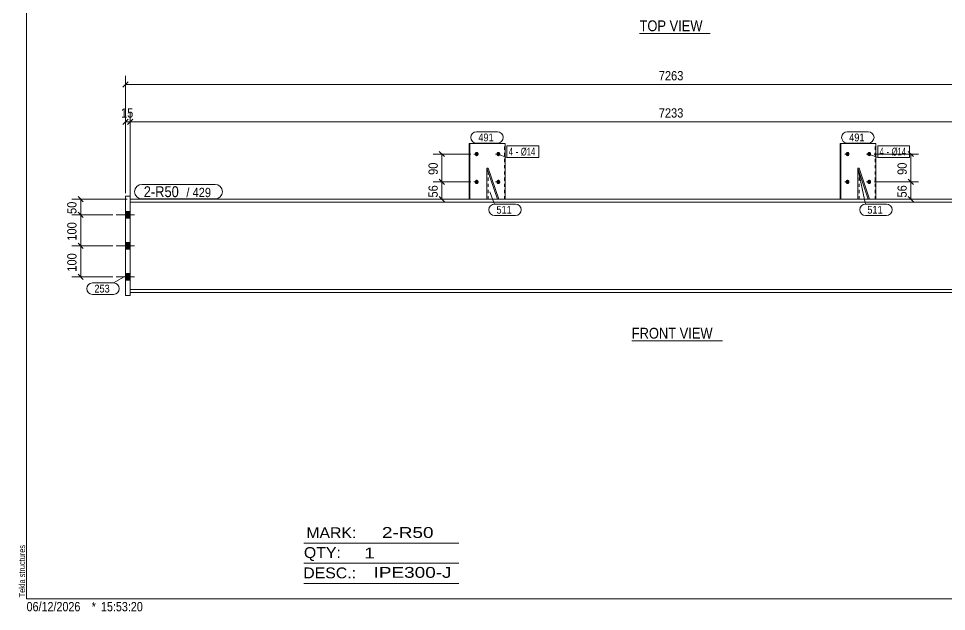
# Model space of a CAD drawing. Header units: millimetres. Extents: x 2 to 579, y 1 to 405.
# Drawn here: x 2.4 to 301.9, y 1 to 192.1 of the extents above; entities that cross this region are included whole.
import ezdxf

# ---------------------------------------------------------------- set-up
doc = ezdxf.new("R2010")
doc.units = ezdxf.units.MM
doc.linetypes.add('XKITLINE00', pattern=[0])
doc.linetypes.add('XKITLINE01', pattern=[4, 1, -1, 1, -1])
for name, color, linetype, lineweight in [('Bolt', 3, 'Continuous', 0), ('BoltMark', 7, 'Continuous', 0), ('Dimensions', 7, 'Continuous', 0), ('DrawingSheet', 5, 'Continuous', 0), ('OtherObjectType', 7, 'Continuous', 0), ('Part', 2, 'Continuous', 0), ('PartMark', 7, 'Continuous', 0)]:
    doc.layers.add(name, color=color, linetype=linetype, lineweight=lineweight)
doc.styles.add('ARIAL', font='ARIAL.TTF')
doc.styles.add('ARIAL_NARROW', font='ARIALN.TTF')

# ---------------------------------------------------------------- blocks, each defined once
blk = doc.blocks.new('*A2')
at = {"layer": 'Bolt'}
for points in [[(38.45, 127.75), (36.95, 127.75), (36.95, 129.95), (38.45, 129.95)], [(38.45, 127.75), (36.95, 127.75), (36.95, 129.95), (38.45, 129.95)], [(38.45, 117.75), (36.95, 117.75), (36.95, 119.95), (38.45, 119.95)], [(38.45, 117.75), (36.95, 117.75), (36.95, 119.95), (38.45, 119.95)], [(38.45, 107.75), (36.95, 107.75), (36.95, 109.95), (38.45, 109.95)], [(38.45, 107.75), (36.95, 107.75), (36.95, 109.95), (38.45, 109.95)]]:
    blk.add_hatch(color=3, dxfattribs=at).paths.add_polyline_path(points, flags=17)
at = {"layer": 'Bolt', "color": 3, "linetype": 'XKITLINE00', "lineweight": 0}
for p, q in [((33.85, 128.85), (39.85, 128.85)), ((33.85, 128.85), (39.85, 128.85)), ((36.95, 129.95), (38.45, 129.95)), ((36.95, 129.95), (38.45, 129.95)), ((36.95, 127.75), (38.45, 127.75)), ((36.95, 127.75), (38.45, 127.75)), ((36.95, 119.95), (38.45, 119.95)), ((36.95, 119.95), (38.45, 119.95)), ((33.85, 118.85), (39.85, 118.85)), ((33.85, 118.85), (39.85, 118.85)), ((36.95, 117.75), (38.45, 117.75)), ((36.95, 117.75), (38.45, 117.75)), ((33.85, 108.85), (39.85, 108.85)), ((33.85, 108.85), (39.85, 108.85)), ((36.95, 109.95), (38.45, 109.95)), ((36.95, 109.95), (38.45, 109.95)), ((36.95, 107.75), (38.45, 107.75)), ((36.95, 107.75), (38.45, 107.75))]:
    blk.add_line(p, q, dxfattribs=at)
blk = doc.blocks.new('*A3')
at = {"layer": 'Bolt'}
for points in [[(269.38, 148.48), (269.38, 148.52), (269.38, 148.55), (269.39, 148.59), (269.39, 148.62), (269.4, 148.65), (269.41, 148.69), (269.42, 148.72), (269.43, 148.75), (269.45, 148.78), (269.46, 148.81), (269.48, 148.84), (269.5, 148.87), (269.51, 148.89), (269.53, 148.92), (269.55, 148.95), (269.58, 148.97), (269.6, 148.99), (269.62, 149.01), (269.65, 149.03), (269.67, 149.05), (269.7, 149.07), (269.73, 149.08), (269.75, 149.1), (269.78, 149.11), (269.81, 149.12), (269.84, 149.13), (269.87, 149.14), (269.9, 149.14), (269.93, 149.15), (269.96, 149.15), (269.99, 149.15), (270.02, 149.15), (270.05, 149.15), (270.08, 149.14), (270.11, 149.14), (270.14, 149.13), (270.17, 149.12), (270.19, 149.11), (270.22, 149.1), (270.25, 149.08), (270.28, 149.07), (270.3, 149.05), (270.33, 149.03), (270.35, 149.01), (270.38, 148.99), (270.4, 148.97), (270.42, 148.95), (270.44, 148.92), (270.46, 148.89), (270.48, 148.87), (270.5, 148.84), (270.51, 148.81), (270.53, 148.78), (270.54, 148.75), (270.55, 148.72), (270.56, 148.69), (270.57, 148.65), (270.58, 148.62), (270.59, 148.59), (270.59, 148.55), (270.6, 148.52), (270.6, 148.48), (270.6, 148.45), (270.6, 148.42), (270.6, 148.38), (270.59, 148.35), (270.59, 148.31), (270.58, 148.28), (270.57, 148.25), (270.56, 148.21), (270.55, 148.18), (270.54, 148.15), (270.53, 148.12), (270.51, 148.09), (270.5, 148.06), (270.48, 148.03), (270.46, 148.01), (270.44, 147.98), (270.42, 147.96), (270.4, 147.93), (270.38, 147.91), (270.35, 147.89), (270.33, 147.87), (270.3, 147.85), (270.28, 147.83), (270.25, 147.82), (270.22, 147.8), (270.19, 147.79), (270.17, 147.78), (270.14, 147.77), (270.11, 147.76), (270.08, 147.76), (270.05, 147.75), (270.02, 147.75), (269.99, 147.75), (269.96, 147.75), (269.93, 147.75), (269.9, 147.76), (269.87, 147.76), (269.84, 147.77), (269.81, 147.78), (269.78, 147.79), (269.75, 147.8), (269.73, 147.82), (269.7, 147.83), (269.67, 147.85), (269.65, 147.87), (269.62, 147.89), (269.6, 147.91), (269.58, 147.93), (269.55, 147.96), (269.53, 147.98), (269.51, 148.01), (269.5, 148.03), (269.48, 148.06), (269.46, 148.09), (269.45, 148.12), (269.43, 148.15), (269.42, 148.18), (269.41, 148.21), (269.4, 148.25), (269.39, 148.28), (269.39, 148.31), (269.38, 148.35), (269.38, 148.38), (269.38, 148.42), (269.38, 148.45)], [(276.37, 148.48), (276.37, 148.52), (276.38, 148.55), (276.38, 148.59), (276.39, 148.62), (276.4, 148.65), (276.41, 148.69), (276.42, 148.72), (276.43, 148.75), (276.44, 148.78), (276.46, 148.81), (276.47, 148.84), (276.49, 148.87), (276.51, 148.89), (276.53, 148.92), (276.55, 148.95), (276.57, 148.97), (276.59, 148.99), (276.62, 149.01), (276.64, 149.03), (276.67, 149.05), (276.69, 149.07), (276.72, 149.08), (276.75, 149.1), (276.78, 149.11), (276.8, 149.12), (276.83, 149.13), (276.86, 149.14), (276.89, 149.14), (276.92, 149.15), (276.95, 149.15), (276.98, 149.15), (277.01, 149.15), (277.04, 149.15), (277.07, 149.14), (277.1, 149.14), (277.13, 149.13), (277.16, 149.12), (277.19, 149.11), (277.22, 149.1), (277.24, 149.08), (277.27, 149.07), (277.3, 149.05), (277.32, 149.03), (277.35, 149.01), (277.37, 148.99), (277.39, 148.97), (277.42, 148.95), (277.44, 148.92), (277.46, 148.89), (277.47, 148.87), (277.49, 148.84), (277.51, 148.81), (277.52, 148.78), (277.54, 148.75), (277.55, 148.72), (277.56, 148.69), (277.57, 148.65), (277.58, 148.62), (277.58, 148.59), (277.59, 148.55), (277.59, 148.52), (277.59, 148.48), (277.59, 148.45), (277.59, 148.42), (277.59, 148.38), (277.59, 148.35), (277.58, 148.31), (277.58, 148.28), (277.57, 148.25), (277.56, 148.21), (277.55, 148.18), (277.54, 148.15), (277.52, 148.12), (277.51, 148.09), (277.49, 148.06), (277.47, 148.03), (277.46, 148.01), (277.44, 147.98), (277.42, 147.96), (277.39, 147.93), (277.37, 147.91), (277.35, 147.89), (277.32, 147.87), (277.3, 147.85), (277.27, 147.83), (277.24, 147.82), (277.22, 147.8), (277.19, 147.79), (277.16, 147.78), (277.13, 147.77), (277.1, 147.76), (277.07, 147.76), (277.04, 147.75), (277.01, 147.75), (276.98, 147.75), (276.95, 147.75), (276.92, 147.75), (276.89, 147.76), (276.86, 147.76), (276.83, 147.77), (276.8, 147.78), (276.78, 147.79), (276.75, 147.8), (276.72, 147.82), (276.69, 147.83), (276.67, 147.85), (276.64, 147.87), (276.62, 147.89), (276.59, 147.91), (276.57, 147.93), (276.55, 147.96), (276.53, 147.98), (276.51, 148.01), (276.49, 148.03), (276.47, 148.06), (276.46, 148.09), (276.44, 148.12), (276.43, 148.15), (276.42, 148.18), (276.41, 148.21), (276.4, 148.25), (276.39, 148.28), (276.38, 148.31), (276.38, 148.35), (276.37, 148.38), (276.37, 148.42), (276.37, 148.45)], [(269.38, 139.48), (269.38, 139.52), (269.38, 139.55), (269.39, 139.59), (269.39, 139.62), (269.4, 139.65), (269.41, 139.69), (269.42, 139.72), (269.43, 139.75), (269.45, 139.78), (269.46, 139.81), (269.48, 139.84), (269.5, 139.87), (269.51, 139.89), (269.53, 139.92), (269.55, 139.95), (269.58, 139.97), (269.6, 139.99), (269.62, 140.01), (269.65, 140.03), (269.67, 140.05), (269.7, 140.07), (269.73, 140.08), (269.75, 140.1), (269.78, 140.11), (269.81, 140.12), (269.84, 140.13), (269.87, 140.14), (269.9, 140.14), (269.93, 140.15), (269.96, 140.15), (269.99, 140.15), (270.02, 140.15), (270.05, 140.15), (270.08, 140.14), (270.11, 140.14), (270.14, 140.13), (270.17, 140.12), (270.19, 140.11), (270.22, 140.1), (270.25, 140.08), (270.28, 140.07), (270.3, 140.05), (270.33, 140.03), (270.35, 140.01), (270.38, 139.99), (270.4, 139.97), (270.42, 139.95), (270.44, 139.92), (270.46, 139.89), (270.48, 139.87), (270.5, 139.84), (270.51, 139.81), (270.53, 139.78), (270.54, 139.75), (270.55, 139.72), (270.56, 139.69), (270.57, 139.65), (270.58, 139.62), (270.59, 139.59), (270.59, 139.55), (270.6, 139.52), (270.6, 139.48), (270.6, 139.45), (270.6, 139.42), (270.6, 139.38), (270.59, 139.35), (270.59, 139.31), (270.58, 139.28), (270.57, 139.25), (270.56, 139.21), (270.55, 139.18), (270.54, 139.15), (270.53, 139.12), (270.51, 139.09), (270.5, 139.06), (270.48, 139.03), (270.46, 139.01), (270.44, 138.98), (270.42, 138.96), (270.4, 138.93), (270.38, 138.91), (270.35, 138.89), (270.33, 138.87), (270.3, 138.85), (270.28, 138.83), (270.25, 138.82), (270.22, 138.8), (270.19, 138.79), (270.17, 138.78), (270.14, 138.77), (270.11, 138.76), (270.08, 138.76), (270.05, 138.75), (270.02, 138.75), (269.99, 138.75), (269.96, 138.75), (269.93, 138.75), (269.9, 138.76), (269.87, 138.76), (269.84, 138.77), (269.81, 138.78), (269.78, 138.79), (269.75, 138.8), (269.73, 138.82), (269.7, 138.83), (269.67, 138.85), (269.65, 138.87), (269.62, 138.89), (269.6, 138.91), (269.58, 138.93), (269.55, 138.96), (269.53, 138.98), (269.51, 139.01), (269.5, 139.03), (269.48, 139.06), (269.46, 139.09), (269.45, 139.12), (269.43, 139.15), (269.42, 139.18), (269.41, 139.21), (269.4, 139.25), (269.39, 139.28), (269.39, 139.31), (269.38, 139.35), (269.38, 139.38), (269.38, 139.42), (269.38, 139.45)], [(276.37, 139.48), (276.37, 139.52), (276.38, 139.55), (276.38, 139.59), (276.39, 139.62), (276.4, 139.65), (276.41, 139.69), (276.42, 139.72), (276.43, 139.75), (276.44, 139.78), (276.46, 139.81), (276.47, 139.84), (276.49, 139.87), (276.51, 139.89), (276.53, 139.92), (276.55, 139.95), (276.57, 139.97), (276.59, 139.99), (276.62, 140.01), (276.64, 140.03), (276.67, 140.05), (276.69, 140.07), (276.72, 140.08), (276.75, 140.1), (276.78, 140.11), (276.8, 140.12), (276.83, 140.13), (276.86, 140.14), (276.89, 140.14), (276.92, 140.15), (276.95, 140.15), (276.98, 140.15), (277.01, 140.15), (277.04, 140.15), (277.07, 140.14), (277.1, 140.14), (277.13, 140.13), (277.16, 140.12), (277.19, 140.11), (277.22, 140.1), (277.24, 140.08), (277.27, 140.07), (277.3, 140.05), (277.32, 140.03), (277.35, 140.01), (277.37, 139.99), (277.39, 139.97), (277.42, 139.95), (277.44, 139.92), (277.46, 139.89), (277.47, 139.87), (277.49, 139.84), (277.51, 139.81), (277.52, 139.78), (277.54, 139.75), (277.55, 139.72), (277.56, 139.69), (277.57, 139.65), (277.58, 139.62), (277.58, 139.59), (277.59, 139.55), (277.59, 139.52), (277.59, 139.48), (277.59, 139.45), (277.59, 139.42), (277.59, 139.38), (277.59, 139.35), (277.58, 139.31), (277.58, 139.28), (277.57, 139.25), (277.56, 139.21), (277.55, 139.18), (277.54, 139.15), (277.52, 139.12), (277.51, 139.09), (277.49, 139.06), (277.47, 139.03), (277.46, 139.01), (277.44, 138.98), (277.42, 138.96), (277.39, 138.93), (277.37, 138.91), (277.35, 138.89), (277.32, 138.87), (277.3, 138.85), (277.27, 138.83), (277.24, 138.82), (277.22, 138.8), (277.19, 138.79), (277.16, 138.78), (277.13, 138.77), (277.1, 138.76), (277.07, 138.76), (277.04, 138.75), (277.01, 138.75), (276.98, 138.75), (276.95, 138.75), (276.92, 138.75), (276.89, 138.76), (276.86, 138.76), (276.83, 138.77), (276.8, 138.78), (276.78, 138.79), (276.75, 138.8), (276.72, 138.82), (276.69, 138.83), (276.67, 138.85), (276.64, 138.87), (276.62, 138.89), (276.59, 138.91), (276.57, 138.93), (276.55, 138.96), (276.53, 138.98), (276.51, 139.01), (276.49, 139.03), (276.47, 139.06), (276.46, 139.09), (276.44, 139.12), (276.43, 139.15), (276.42, 139.18), (276.41, 139.21), (276.4, 139.25), (276.39, 139.28), (276.38, 139.31), (276.38, 139.35), (276.37, 139.38), (276.37, 139.42), (276.37, 139.45)]]:
    blk.add_hatch(color=3, dxfattribs=at).paths.add_polyline_path(points, flags=17)
at = {"layer": 'Bolt', "color": 3, "linetype": 'XKITLINE00', "lineweight": 0}
for p, q in [((270.55, 148.45), (269.09, 148.45)), ((277.55, 148.45), (276.09, 148.45)), ((270.55, 139.45), (269.09, 139.45)), ((277.55, 139.45), (276.09, 139.45))]:
    blk.add_line(p, q, dxfattribs=at)
blk = doc.blocks.new('*A4')
at = {"layer": 'Bolt'}
for points in [[(149.67, 148.48), (149.67, 148.52), (149.67, 148.55), (149.68, 148.59), (149.68, 148.62), (149.69, 148.65), (149.7, 148.69), (149.71, 148.72), (149.73, 148.75), (149.74, 148.78), (149.75, 148.81), (149.77, 148.84), (149.79, 148.87), (149.81, 148.89), (149.83, 148.92), (149.85, 148.95), (149.87, 148.97), (149.89, 148.99), (149.91, 149.01), (149.94, 149.03), (149.96, 149.05), (149.99, 149.07), (150.02, 149.08), (150.04, 149.1), (150.07, 149.11), (150.1, 149.12), (150.13, 149.13), (150.16, 149.14), (150.19, 149.14), (150.22, 149.15), (150.25, 149.15), (150.28, 149.15), (150.31, 149.15), (150.34, 149.15), (150.37, 149.14), (150.4, 149.14), (150.43, 149.13), (150.46, 149.12), (150.48, 149.11), (150.51, 149.1), (150.54, 149.08), (150.57, 149.07), (150.59, 149.05), (150.62, 149.03), (150.64, 149.01), (150.67, 148.99), (150.69, 148.97), (150.71, 148.95), (150.73, 148.92), (150.75, 148.89), (150.77, 148.87), (150.79, 148.84), (150.8, 148.81), (150.82, 148.78), (150.83, 148.75), (150.84, 148.72), (150.85, 148.69), (150.86, 148.65), (150.87, 148.62), (150.88, 148.59), (150.88, 148.55), (150.89, 148.52), (150.89, 148.48), (150.89, 148.45), (150.89, 148.42), (150.89, 148.38), (150.88, 148.35), (150.88, 148.31), (150.87, 148.28), (150.86, 148.25), (150.85, 148.21), (150.84, 148.18), (150.83, 148.15), (150.82, 148.12), (150.8, 148.09), (150.79, 148.06), (150.77, 148.03), (150.75, 148.01), (150.73, 147.98), (150.71, 147.96), (150.69, 147.93), (150.67, 147.91), (150.64, 147.89), (150.62, 147.87), (150.59, 147.85), (150.57, 147.83), (150.54, 147.82), (150.51, 147.8), (150.48, 147.79), (150.46, 147.78), (150.43, 147.77), (150.4, 147.76), (150.37, 147.76), (150.34, 147.75), (150.31, 147.75), (150.28, 147.75), (150.25, 147.75), (150.22, 147.75), (150.19, 147.76), (150.16, 147.76), (150.13, 147.77), (150.1, 147.78), (150.07, 147.79), (150.04, 147.8), (150.02, 147.82), (149.99, 147.83), (149.96, 147.85), (149.94, 147.87), (149.91, 147.89), (149.89, 147.91), (149.87, 147.93), (149.85, 147.96), (149.83, 147.98), (149.81, 148.01), (149.79, 148.03), (149.77, 148.06), (149.75, 148.09), (149.74, 148.12), (149.73, 148.15), (149.71, 148.18), (149.7, 148.21), (149.69, 148.25), (149.68, 148.28), (149.68, 148.31), (149.67, 148.35), (149.67, 148.38), (149.67, 148.42), (149.67, 148.45)], [(156.66, 148.48), (156.66, 148.52), (156.67, 148.55), (156.67, 148.59), (156.68, 148.62), (156.69, 148.65), (156.7, 148.69), (156.71, 148.72), (156.72, 148.75), (156.73, 148.78), (156.75, 148.81), (156.76, 148.84), (156.78, 148.87), (156.8, 148.89), (156.82, 148.92), (156.84, 148.95), (156.86, 148.97), (156.88, 148.99), (156.91, 149.01), (156.93, 149.03), (156.96, 149.05), (156.98, 149.07), (157.01, 149.08), (157.04, 149.1), (157.07, 149.11), (157.1, 149.12), (157.12, 149.13), (157.15, 149.14), (157.18, 149.14), (157.21, 149.15), (157.24, 149.15), (157.27, 149.15), (157.3, 149.15), (157.33, 149.15), (157.36, 149.14), (157.39, 149.14), (157.42, 149.13), (157.45, 149.12), (157.48, 149.11), (157.51, 149.1), (157.53, 149.08), (157.56, 149.07), (157.59, 149.05), (157.61, 149.03), (157.64, 149.01), (157.66, 148.99), (157.68, 148.97), (157.71, 148.95), (157.73, 148.92), (157.75, 148.89), (157.76, 148.87), (157.78, 148.84), (157.8, 148.81), (157.81, 148.78), (157.83, 148.75), (157.84, 148.72), (157.85, 148.69), (157.86, 148.65), (157.87, 148.62), (157.87, 148.59), (157.88, 148.55), (157.88, 148.52), (157.88, 148.48), (157.89, 148.45), (157.88, 148.42), (157.88, 148.38), (157.88, 148.35), (157.87, 148.31), (157.87, 148.28), (157.86, 148.25), (157.85, 148.21), (157.84, 148.18), (157.83, 148.15), (157.81, 148.12), (157.8, 148.09), (157.78, 148.06), (157.76, 148.03), (157.75, 148.01), (157.73, 147.98), (157.71, 147.96), (157.68, 147.93), (157.66, 147.91), (157.64, 147.89), (157.61, 147.87), (157.59, 147.85), (157.56, 147.83), (157.53, 147.82), (157.51, 147.8), (157.48, 147.79), (157.45, 147.78), (157.42, 147.77), (157.39, 147.76), (157.36, 147.76), (157.33, 147.75), (157.3, 147.75), (157.27, 147.75), (157.24, 147.75), (157.21, 147.75), (157.18, 147.76), (157.15, 147.76), (157.12, 147.77), (157.1, 147.78), (157.07, 147.79), (157.04, 147.8), (157.01, 147.82), (156.98, 147.83), (156.96, 147.85), (156.93, 147.87), (156.91, 147.89), (156.88, 147.91), (156.86, 147.93), (156.84, 147.96), (156.82, 147.98), (156.8, 148.01), (156.78, 148.03), (156.76, 148.06), (156.75, 148.09), (156.73, 148.12), (156.72, 148.15), (156.71, 148.18), (156.7, 148.21), (156.69, 148.25), (156.68, 148.28), (156.67, 148.31), (156.67, 148.35), (156.66, 148.38), (156.66, 148.42), (156.66, 148.45)], [(149.67, 139.48), (149.67, 139.52), (149.67, 139.55), (149.68, 139.59), (149.68, 139.62), (149.69, 139.65), (149.7, 139.69), (149.71, 139.72), (149.73, 139.75), (149.74, 139.78), (149.75, 139.81), (149.77, 139.84), (149.79, 139.87), (149.81, 139.89), (149.83, 139.92), (149.85, 139.95), (149.87, 139.97), (149.89, 139.99), (149.91, 140.01), (149.94, 140.03), (149.96, 140.05), (149.99, 140.07), (150.02, 140.08), (150.04, 140.1), (150.07, 140.11), (150.1, 140.12), (150.13, 140.13), (150.16, 140.14), (150.19, 140.14), (150.22, 140.15), (150.25, 140.15), (150.28, 140.15), (150.31, 140.15), (150.34, 140.15), (150.37, 140.14), (150.4, 140.14), (150.43, 140.13), (150.46, 140.12), (150.48, 140.11), (150.51, 140.1), (150.54, 140.08), (150.57, 140.07), (150.59, 140.05), (150.62, 140.03), (150.64, 140.01), (150.67, 139.99), (150.69, 139.97), (150.71, 139.95), (150.73, 139.92), (150.75, 139.89), (150.77, 139.87), (150.79, 139.84), (150.8, 139.81), (150.82, 139.78), (150.83, 139.75), (150.84, 139.72), (150.85, 139.69), (150.86, 139.65), (150.87, 139.62), (150.88, 139.59), (150.88, 139.55), (150.89, 139.52), (150.89, 139.48), (150.89, 139.45), (150.89, 139.42), (150.89, 139.38), (150.88, 139.35), (150.88, 139.31), (150.87, 139.28), (150.86, 139.25), (150.85, 139.21), (150.84, 139.18), (150.83, 139.15), (150.82, 139.12), (150.8, 139.09), (150.79, 139.06), (150.77, 139.03), (150.75, 139.01), (150.73, 138.98), (150.71, 138.96), (150.69, 138.93), (150.67, 138.91), (150.64, 138.89), (150.62, 138.87), (150.59, 138.85), (150.57, 138.83), (150.54, 138.82), (150.51, 138.8), (150.48, 138.79), (150.46, 138.78), (150.43, 138.77), (150.4, 138.76), (150.37, 138.76), (150.34, 138.75), (150.31, 138.75), (150.28, 138.75), (150.25, 138.75), (150.22, 138.75), (150.19, 138.76), (150.16, 138.76), (150.13, 138.77), (150.1, 138.78), (150.07, 138.79), (150.04, 138.8), (150.02, 138.82), (149.99, 138.83), (149.96, 138.85), (149.94, 138.87), (149.91, 138.89), (149.89, 138.91), (149.87, 138.93), (149.85, 138.96), (149.83, 138.98), (149.81, 139.01), (149.79, 139.03), (149.77, 139.06), (149.75, 139.09), (149.74, 139.12), (149.73, 139.15), (149.71, 139.18), (149.7, 139.21), (149.69, 139.25), (149.68, 139.28), (149.68, 139.31), (149.67, 139.35), (149.67, 139.38), (149.67, 139.42), (149.67, 139.45)], [(156.66, 139.48), (156.66, 139.52), (156.67, 139.55), (156.67, 139.59), (156.68, 139.62), (156.69, 139.65), (156.7, 139.69), (156.71, 139.72), (156.72, 139.75), (156.73, 139.78), (156.75, 139.81), (156.76, 139.84), (156.78, 139.87), (156.8, 139.89), (156.82, 139.92), (156.84, 139.95), (156.86, 139.97), (156.88, 139.99), (156.91, 140.01), (156.93, 140.03), (156.96, 140.05), (156.98, 140.07), (157.01, 140.08), (157.04, 140.1), (157.07, 140.11), (157.1, 140.12), (157.12, 140.13), (157.15, 140.14), (157.18, 140.14), (157.21, 140.15), (157.24, 140.15), (157.27, 140.15), (157.3, 140.15), (157.33, 140.15), (157.36, 140.14), (157.39, 140.14), (157.42, 140.13), (157.45, 140.12), (157.48, 140.11), (157.51, 140.1), (157.53, 140.08), (157.56, 140.07), (157.59, 140.05), (157.61, 140.03), (157.64, 140.01), (157.66, 139.99), (157.68, 139.97), (157.71, 139.95), (157.73, 139.92), (157.75, 139.89), (157.76, 139.87), (157.78, 139.84), (157.8, 139.81), (157.81, 139.78), (157.83, 139.75), (157.84, 139.72), (157.85, 139.69), (157.86, 139.65), (157.87, 139.62), (157.87, 139.59), (157.88, 139.55), (157.88, 139.52), (157.88, 139.48), (157.89, 139.45), (157.88, 139.42), (157.88, 139.38), (157.88, 139.35), (157.87, 139.31), (157.87, 139.28), (157.86, 139.25), (157.85, 139.21), (157.84, 139.18), (157.83, 139.15), (157.81, 139.12), (157.8, 139.09), (157.78, 139.06), (157.76, 139.03), (157.75, 139.01), (157.73, 138.98), (157.71, 138.96), (157.68, 138.93), (157.66, 138.91), (157.64, 138.89), (157.61, 138.87), (157.59, 138.85), (157.56, 138.83), (157.53, 138.82), (157.51, 138.8), (157.48, 138.79), (157.45, 138.78), (157.42, 138.77), (157.39, 138.76), (157.36, 138.76), (157.33, 138.75), (157.3, 138.75), (157.27, 138.75), (157.24, 138.75), (157.21, 138.75), (157.18, 138.76), (157.15, 138.76), (157.12, 138.77), (157.1, 138.78), (157.07, 138.79), (157.04, 138.8), (157.01, 138.82), (156.98, 138.83), (156.96, 138.85), (156.93, 138.87), (156.91, 138.89), (156.88, 138.91), (156.86, 138.93), (156.84, 138.96), (156.82, 138.98), (156.8, 139.01), (156.78, 139.03), (156.76, 139.06), (156.75, 139.09), (156.73, 139.12), (156.72, 139.15), (156.71, 139.18), (156.7, 139.21), (156.69, 139.25), (156.68, 139.28), (156.67, 139.31), (156.67, 139.35), (156.66, 139.38), (156.66, 139.42), (156.66, 139.45)]]:
    blk.add_hatch(color=3, dxfattribs=at).paths.add_polyline_path(points, flags=17)
at = {"layer": 'Bolt', "color": 3, "linetype": 'XKITLINE00', "lineweight": 0}
for p, q in [((150.84, 148.45), (149.39, 148.45)), ((157.84, 148.45), (156.38, 148.45)), ((150.84, 139.45), (149.39, 139.45)), ((157.84, 139.45), (156.38, 139.45))]:
    blk.add_line(p, q, dxfattribs=at)
blk = doc.blocks.new('*A5')
at = {"layer": 'Part', "color": 2, "linetype": 'XKITLINE00', "lineweight": 0}
for p, q in [((93.75, 133.85), (38.45, 133.85)), ((38.45, 132.95), (93.75, 132.95)), ((213.46, 133.85), (93.85, 133.85)), ((93.85, 132.95), (213.46, 132.95)), ((333.17, 133.85), (213.56, 133.85)), ((213.56, 132.95), (333.17, 132.95)), ((93.75, 104.75), (38.45, 104.75)), ((93.75, 103.85), (38.45, 103.85)), ((213.46, 104.75), (93.85, 104.75)), ((213.46, 103.85), (93.85, 103.85)), ((333.17, 104.75), (213.56, 104.75)), ((333.17, 103.85), (213.56, 103.85))]:
    blk.add_line(p, q, dxfattribs=at)
at = {"layer": 'Part', "color": 7, "linetype": 'XKITLINE01', "lineweight": 0}
blk.add_line((38.45, 103.85), (38.45, 133.85), dxfattribs=at)
blk = doc.blocks.new('*A7')
at = {"layer": 'Part', "color": 2, "linetype": 'XKITLINE00', "lineweight": 0}
for p, q in [((36.95, 102.85), (36.95, 134.85)), ((36.95, 134.85), (38.45, 134.85)), ((38.45, 102.85), (38.45, 134.85)), ((36.95, 102.85), (38.45, 102.85))]:
    blk.add_line(p, q, dxfattribs=at)
blk = doc.blocks.new('*A8')
at = {"layer": 'Part', "color": 2, "linetype": 'XKITLINE00', "lineweight": 0}
for p, q in [((267.56, 151.85), (279.17, 151.85)), ((267.56, 133.85), (267.56, 151.85)), ((267.8, 133.85), (267.8, 151.85)), ((279.17, 151.85), (279.17, 133.85))]:
    blk.add_line(p, q, dxfattribs=at)
at = {"layer": 'Part', "color": 7, "linetype": 'XKITLINE01', "lineweight": 0}
for p, q in [((278.93, 133.85), (278.93, 151.85)), ((279.17, 133.85), (267.56, 133.85))]:
    blk.add_line(p, q, dxfattribs=at)
blk = doc.blocks.new('*A9')
at = {"layer": 'Part', "color": 2, "linetype": 'XKITLINE00', "lineweight": 0}
for p, q in [((276.66, 133.85), (273.27, 143.85)), ((273.27, 143.85), (273.27, 133.85)), ((273.27, 143.85), (273.7, 143.85)), ((273.7, 143.85), (277.1, 133.85))]:
    blk.add_line(p, q, dxfattribs=at)
at = {"layer": 'Part', "color": 7, "linetype": 'XKITLINE01', "lineweight": 0}
for p, q in [((273.7, 133.85), (273.7, 143.85)), ((277.1, 133.85), (273.27, 133.85))]:
    blk.add_line(p, q, dxfattribs=at)
blk = doc.blocks.new('*A10')
at = {"layer": 'Part', "color": 2, "linetype": 'XKITLINE00', "lineweight": 0}
for p, q in [((147.85, 151.85), (159.46, 151.85)), ((147.85, 133.85), (147.85, 151.85)), ((148.09, 133.85), (148.09, 151.85)), ((159.46, 151.85), (159.46, 133.85))]:
    blk.add_line(p, q, dxfattribs=at)
at = {"layer": 'Part', "color": 7, "linetype": 'XKITLINE01', "lineweight": 0}
for p, q in [((159.22, 133.85), (159.22, 151.85)), ((159.46, 133.85), (147.85, 133.85))]:
    blk.add_line(p, q, dxfattribs=at)
blk = doc.blocks.new('*A11')
at = {"layer": 'Part', "color": 2, "linetype": 'XKITLINE00', "lineweight": 0}
for p, q in [((156.95, 133.85), (153.56, 143.85)), ((153.56, 143.85), (153.56, 133.85)), ((153.56, 143.85), (153.99, 143.85)), ((153.99, 143.85), (157.39, 133.85))]:
    blk.add_line(p, q, dxfattribs=at)
at = {"layer": 'Part', "color": 7, "linetype": 'XKITLINE01', "lineweight": 0}
for p, q in [((153.99, 133.85), (153.99, 143.85)), ((157.39, 133.85), (153.56, 133.85))]:
    blk.add_line(p, q, dxfattribs=at)
blk = doc.blocks.new('*A25')
at = {"layer": 'DrawingSheet', "color": 5, "linetype": 'XKITLINE00', "lineweight": 0}
for p, q in [((5, 405), (5, 5)), ((5, 5), (579, 5))]:
    blk.add_line(p, q, dxfattribs=at)
at = {"layer": 'DrawingSheet', "color": 5, "style": 'ARIAL', "width": 0.85}
blk.add_text('Tekla structures', height=2, rotation=90, dxfattribs=at).set_placement((4.5, 5.5))
blk = doc.blocks.new('*A29')
at = {"layer": 'OtherObjectType', "color": 6, "linetype": 'XKITLINE00', "lineweight": 0}
for p, q in [((94.5, 23), (144.5, 23)), ((94.5, 16.5), (144.5, 16.5)), ((94.5, 10), (144.5, 10))]:
    blk.add_line(p, q, dxfattribs=at)
at = {"layer": 'OtherObjectType', "color": 6, "style": 'ARIAL_NARROW'}
for s, width, p in [('MARK:', 1.275, (95.27, 24.58)), ('2-R50', 1.525501, (119.69, 24.65)), ('QTY:', 1.275, (94.5, 18.19)), ('1', 1.525501, (113.99, 18.05)), ('DESC.:', 1.275, (94.29, 11.63)), ('IPE300-J', 1.525501, (117, 11.79))]:
    blk.add_text(s, height=3.5, dxfattribs=dict(at, width=width)).set_placement(p)
blk = doc.blocks.new('*A32')
at = {"layer": 'OtherObjectType', "color": 7, "style": 'ARIAL_NARROW', "width": 1.008832}
for s, p in [('06/12/2026', (4.99, 1)), ('*', (26, 1)), ('15:53:20', (29, 1))]:
    blk.add_text(s, height=3, dxfattribs=at).set_placement(p)
blk = doc.blocks.new('*A33')
at = {"layer": 'Dimensions', "color": 7, "linetype": 'XKITLINE00', "lineweight": 0}
for p, q in [((37.8, 171.7), (36.1, 170)), ((36.95, 135.85), (36.95, 173.7)), ((36.95, 170.85), (390.07, 170.85))]:
    blk.add_line(p, q, dxfattribs=at)
at = {"layer": 'Dimensions', "color": 3}
blk.add_point((36.95, 170.85), dxfattribs=at)
at = {"layer": 'Dimensions', "color": 3, "style": 'ARIAL', "width": 0.85}
blk.add_text('7263', height=3, dxfattribs=at).set_placement((209.06, 172.2))
blk = doc.blocks.new('*A34')
at = {"layer": 'Dimensions', "color": 7, "linetype": 'XKITLINE00', "lineweight": 0}
for p, q in [((37.8, 159.7), (36.1, 158)), ((36.95, 135.85), (36.95, 161.7)), ((36.95, 158.85), (38.45, 158.85)), ((39.3, 159.7), (37.6, 158)), ((38.45, 134.85), (38.45, 161.7))]:
    blk.add_line(p, q, dxfattribs=at)
at = {"layer": 'Dimensions', "color": 3}
for p in [(36.95, 158.85), (38.45, 158.85)]:
    blk.add_point(p, dxfattribs=at)
at = {"layer": 'Dimensions', "color": 3, "style": 'ARIAL', "width": 0.85}
blk.add_text('15', height=3, dxfattribs=at).set_placement((35.47, 160.2))
blk = doc.blocks.new('*A35')
at = {"layer": 'Dimensions', "color": 7, "linetype": 'XKITLINE00', "lineweight": 0}
for p, q in [((39.3, 159.7), (37.6, 158)), ((38.45, 134.85), (38.45, 161.7)), ((38.45, 158.85), (388.57, 158.85))]:
    blk.add_line(p, q, dxfattribs=at)
at = {"layer": 'Dimensions', "color": 3}
blk.add_point((38.45, 158.85), dxfattribs=at)
at = {"layer": 'Dimensions', "color": 3, "style": 'ARIAL', "width": 0.85}
blk.add_text('7233', height=3, dxfattribs=at).set_placement((209.06, 160.2))
blk = doc.blocks.new('*A37')
at = {"layer": 'Dimensions', "color": 7, "linetype": 'XKITLINE00', "lineweight": 0}
for p, q in [((148.39, 139.45), (136.21, 139.45)), ((138.21, 140.3), (139.91, 138.6)), ((139.06, 133.85), (139.06, 139.45)), ((148.39, 133.85), (136.21, 133.85)), ((138.21, 134.7), (139.91, 133))]:
    blk.add_line(p, q, dxfattribs=at)
at = {"layer": 'Dimensions', "color": 3}
for p in [(139.06, 139.45), (139.06, 133.85)]:
    blk.add_point(p, dxfattribs=at)
at = {"layer": 'Dimensions', "color": 3, "style": 'ARIAL', "width": 0.85}
blk.add_text('56', height=3, rotation=90.0002, dxfattribs=at).set_placement((137.71, 134.42))
blk = doc.blocks.new('*A38')
at = {"layer": 'Dimensions', "color": 7, "linetype": 'XKITLINE00', "lineweight": 0}
for p, q in [((148.39, 148.45), (136.21, 148.45)), ((138.21, 149.3), (139.91, 147.6)), ((139.06, 139.45), (139.06, 148.45)), ((148.39, 139.45), (136.21, 139.45)), ((138.21, 140.3), (139.91, 138.6))]:
    blk.add_line(p, q, dxfattribs=at)
at = {"layer": 'Dimensions', "color": 3}
for p in [(139.06, 148.45), (139.06, 139.45)]:
    blk.add_point(p, dxfattribs=at)
at = {"layer": 'Dimensions', "color": 3, "style": 'ARIAL', "width": 0.85}
blk.add_text('90', height=3, rotation=90.0002, dxfattribs=at).set_placement((137.71, 141.72))
blk = doc.blocks.new('*A39')
at = {"layer": 'Dimensions', "color": 7, "linetype": 'XKITLINE00', "lineweight": 0}
for p, q in [((278.55, 139.45), (292.85, 139.45)), ((289.6, 140.3), (291.3, 138.6)), ((290.45, 133.85), (290.45, 139.45)), ((278.55, 133.85), (292.85, 133.85)), ((289.6, 134.7), (291.3, 133))]:
    blk.add_line(p, q, dxfattribs=at)
at = {"layer": 'Dimensions', "color": 3}
for p in [(290.45, 139.45), (290.45, 133.85)]:
    blk.add_point(p, dxfattribs=at)
at = {"layer": 'Dimensions', "color": 3, "style": 'ARIAL', "width": 0.85}
blk.add_text('56', height=3, rotation=90.0002, dxfattribs=at).set_placement((289.1, 134.42))
blk = doc.blocks.new('*A40')
at = {"layer": 'Dimensions', "color": 7, "linetype": 'XKITLINE00', "lineweight": 0}
for p, q in [((278.55, 148.45), (292.85, 148.45)), ((289.6, 149.3), (291.3, 147.6)), ((290.45, 139.45), (290.45, 148.45)), ((278.55, 139.45), (292.85, 139.45)), ((289.6, 140.3), (291.3, 138.6))]:
    blk.add_line(p, q, dxfattribs=at)
at = {"layer": 'Dimensions', "color": 3}
for p in [(290.45, 148.45), (290.45, 139.45)]:
    blk.add_point(p, dxfattribs=at)
at = {"layer": 'Dimensions', "color": 3, "style": 'ARIAL', "width": 0.85}
blk.add_text('90', height=3, rotation=90.0002, dxfattribs=at).set_placement((289.1, 141.72))
blk = doc.blocks.new('*A41')
at = {"layer": 'Dimensions', "color": 7, "linetype": 'XKITLINE00', "lineweight": 0}
for p, q in [((32.85, 118.85), (19.6, 118.85)), ((21.6, 119.7), (23.3, 118)), ((22.45, 108.85), (22.45, 118.85)), ((32.85, 108.85), (19.6, 108.85)), ((21.6, 109.7), (23.3, 108))]:
    blk.add_line(p, q, dxfattribs=at)
at = {"layer": 'Dimensions', "color": 3}
for p in [(22.45, 118.85), (22.45, 108.85)]:
    blk.add_point(p, dxfattribs=at)
at = {"layer": 'Dimensions', "color": 3, "style": 'ARIAL', "width": 0.85}
blk.add_text('100', height=3, rotation=90.0002, dxfattribs=at).set_placement((21.1, 110.51))
blk = doc.blocks.new('*A42')
at = {"layer": 'Dimensions', "color": 7, "linetype": 'XKITLINE00', "lineweight": 0}
for p, q in [((32.85, 128.85), (19.6, 128.85)), ((21.6, 129.7), (23.3, 128)), ((22.45, 118.85), (22.45, 128.85)), ((32.85, 118.85), (19.6, 118.85)), ((21.6, 119.7), (23.3, 118))]:
    blk.add_line(p, q, dxfattribs=at)
at = {"layer": 'Dimensions', "color": 3}
for p in [(22.45, 128.85), (22.45, 118.85)]:
    blk.add_point(p, dxfattribs=at)
at = {"layer": 'Dimensions', "color": 3, "style": 'ARIAL', "width": 0.85}
blk.add_text('100', height=3, rotation=90.0002, dxfattribs=at).set_placement((21.1, 120.51))
blk = doc.blocks.new('*A43')
at = {"layer": 'Dimensions', "color": 7, "linetype": 'XKITLINE00', "lineweight": 0}
for p, q in [((37.45, 133.85), (19.6, 133.85)), ((21.6, 134.7), (23.3, 133)), ((22.45, 128.85), (22.45, 133.85)), ((32.85, 128.85), (19.6, 128.85)), ((21.6, 129.7), (23.3, 128))]:
    blk.add_line(p, q, dxfattribs=at)
at = {"layer": 'Dimensions', "color": 3}
for p in [(22.45, 133.85), (22.45, 128.85)]:
    blk.add_point(p, dxfattribs=at)
at = {"layer": 'Dimensions', "color": 3, "style": 'ARIAL', "width": 0.85}
blk.add_text('50', height=3, rotation=90.0002, dxfattribs=at).set_placement((21.1, 129.12))
blk = doc.blocks.new('*A47')
at = {"layer": 'BoltMark', "color": 7, "linetype": 'XKITLINE00', "lineweight": 0}
for p, q in [((160.01, 151.08), (170.3, 151.08)), ((160.01, 147.38), (160.01, 151.08)), ((170.3, 147.38), (170.3, 151.08)), ((157.11, 148.45), (160.01, 147.38)), ((160.01, 147.38), (170.3, 147.38))]:
    blk.add_line(p, q, dxfattribs=at)
at = {"layer": 'BoltMark', "color": 3, "style": 'ARIAL_NARROW', "width": 0.85}
for s, p in [('4', (160.61, 147.98)), ('Ø14', (164.54, 147.98)), ('-', (162.88, 147.98))]:
    blk.add_text(s, height=2.5, dxfattribs=at).set_placement(p)
blk = doc.blocks.new('*A48')
at = {"layer": 'BoltMark', "color": 7, "linetype": 'XKITLINE00', "lineweight": 0}
for p, q in [((279.72, 151.08), (290.01, 151.08)), ((279.72, 147.38), (279.72, 151.08)), ((290.01, 147.38), (290.01, 151.08)), ((276.82, 148.45), (279.72, 147.38)), ((279.72, 147.38), (290.01, 147.38))]:
    blk.add_line(p, q, dxfattribs=at)
at = {"layer": 'BoltMark', "color": 3, "style": 'ARIAL_NARROW', "width": 0.85}
for s, p in [('4', (280.32, 147.98)), ('Ø14', (284.24, 147.98)), ('-', (282.59, 147.98))]:
    blk.add_text(s, height=2.5, dxfattribs=at).set_placement(p)
blk = doc.blocks.new('*A49')
at = {"layer": 'PartMark', "color": 7, "linetype": 'XKITLINE00', "lineweight": 0}
for p, q in [((42.2, 138.65), (65.85, 138.65)), ((42.2, 133.95), (65.85, 133.95))]:
    blk.add_line(p, q, dxfattribs=at)
for centre, start, end in [((42.2, 136.3), 90, 270), ((65.85, 136.3), 270, 90)]:
    blk.add_arc(centre, 2.35, start, end, dxfattribs=at)
at = {"layer": 'PartMark', "color": 1, "style": 'ARIAL', "width": 0.85}
blk.add_text('2-R50', height=3.5, dxfattribs=at).set_placement((42.8, 134.55))
at = {"layer": 'PartMark', "color": 3, "style": 'ARIAL', "width": 0.85}
for s, p in [('/', (56.56, 134.55)), ('429', (58.57, 134.55))]:
    blk.add_text(s, height=3, dxfattribs=at).set_placement(p)
blk = doc.blocks.new('*A51')
at = {"layer": 'PartMark', "color": 7, "linetype": 'XKITLINE00', "lineweight": 0}
for p, q in [((37.28, 109.28), (33.04, 106.89)), ((26.27, 106.89), (33.04, 106.89)), ((26.27, 103.19), (33.04, 103.19))]:
    blk.add_line(p, q, dxfattribs=at)
for centre, start, end in [((26.27, 105.04), 90, 270), ((33.04, 105.04), 270, 90)]:
    blk.add_arc(centre, 1.85, start, end, dxfattribs=at)
at = {"layer": 'PartMark', "color": 3, "style": 'ARIAL', "width": 0.85}
blk.add_text('253', height=2.5, dxfattribs=at).set_placement((26.87, 103.79))
blk = doc.blocks.new('*A52')
at = {"layer": 'PartMark', "color": 7, "linetype": 'XKITLINE00', "lineweight": 0}
for p, q in [((269.91, 155.65), (276.68, 155.65)), ((269.91, 151.95), (276.68, 151.95))]:
    blk.add_line(p, q, dxfattribs=at)
for centre, start, end in [((269.91, 153.8), 90, 270), ((276.68, 153.8), 270, 90)]:
    blk.add_arc(centre, 1.85, start, end, dxfattribs=at)
at = {"layer": 'PartMark', "color": 3, "style": 'ARIAL', "width": 0.85}
blk.add_text('491', height=2.5, dxfattribs=at).set_placement((270.51, 152.55))
blk = doc.blocks.new('*A53')
at = {"layer": 'PartMark', "color": 7, "linetype": 'XKITLINE00', "lineweight": 0}
for p, q in [((273.27, 143.85), (275.77, 132.33)), ((275.77, 132.33), (282.53, 132.33)), ((275.77, 128.63), (282.53, 128.63))]:
    blk.add_line(p, q, dxfattribs=at)
for centre, start, end in [((275.77, 130.48), 90, 270), ((282.53, 130.48), 270, 90)]:
    blk.add_arc(centre, 1.85, start, end, dxfattribs=at)
at = {"layer": 'PartMark', "color": 3, "style": 'ARIAL', "width": 0.85}
blk.add_text('511', height=2.5, dxfattribs=at).set_placement((276.37, 129.23))
blk = doc.blocks.new('*A54')
at = {"layer": 'PartMark', "color": 7, "linetype": 'XKITLINE00', "lineweight": 0}
for p, q in [((150.2, 155.65), (156.97, 155.65)), ((150.2, 151.95), (156.97, 151.95))]:
    blk.add_line(p, q, dxfattribs=at)
for centre, start, end in [((150.2, 153.8), 90, 270), ((156.97, 153.8), 270, 90)]:
    blk.add_arc(centre, 1.85, start, end, dxfattribs=at)
at = {"layer": 'PartMark', "color": 3, "style": 'ARIAL', "width": 0.85}
blk.add_text('491', height=2.5, dxfattribs=at).set_placement((150.8, 152.55))
blk = doc.blocks.new('*A55')
at = {"layer": 'PartMark', "color": 7, "linetype": 'XKITLINE00', "lineweight": 0}
for p, q in [((154.5, 136.28), (156.06, 132.33)), ((156.06, 132.33), (162.82, 132.33)), ((156.06, 128.63), (162.82, 128.63))]:
    blk.add_line(p, q, dxfattribs=at)
for centre, start, end in [((156.06, 130.48), 90, 270), ((162.82, 130.48), 270, 90)]:
    blk.add_arc(centre, 1.85, start, end, dxfattribs=at)
at = {"layer": 'PartMark', "color": 3, "style": 'ARIAL', "width": 0.85}
blk.add_text('511', height=2.5, dxfattribs=at).set_placement((156.66, 129.23))
blk = doc.blocks.new('*A56')
at = {"layer": 'OtherObjectType', "color": 7, "linetype": 'XKITLINE00', "lineweight": 0}
blk.add_line((200.33, 88.17), (229.62, 88.17), dxfattribs=at)
at = {"layer": 'OtherObjectType', "color": 7, "style": 'ARIAL', "width": 0.85}
blk.add_text('FRONT VIEW', height=3.5, dxfattribs=at).set_placement((200.33, 88.92))
blk = doc.blocks.new('*A80')
at = {"layer": 'OtherObjectType', "color": 7, "linetype": 'XKITLINE00', "lineweight": 0}
blk.add_line((202.85, 187.3), (225.67, 187.3), dxfattribs=at)
at = {"layer": 'OtherObjectType', "color": 7, "style": 'ARIAL', "width": 0.85}
blk.add_text('TOP VIEW', height=3.5, dxfattribs=at).set_placement((202.85, 188.05))

msp = doc.modelspace()

# ---------------------------------------------------------------- block references
at = {"lineweight": 0}
for name in ['*A25', '*A80', '*A33', '*A34', '*A35', '*A54', '*A52', '*A10', '*A47', '*A8', '*A48', '*A38', '*A4', '*A3', '*A40', '*A11', '*A9', '*A53', '*A49', '*A37', '*A39', '*A7', '*A55', '*A43', '*A42', '*A2', '*A41', '*A51', '*A56', '*A29', '*A32']:
    msp.add_blockref(name, (0, 0), dxfattribs=at)
at = {"layer": 'Part', "lineweight": 0}
msp.add_blockref('*A5', (0, 0), dxfattribs=at)

doc.saveas('drawing.dxf')
